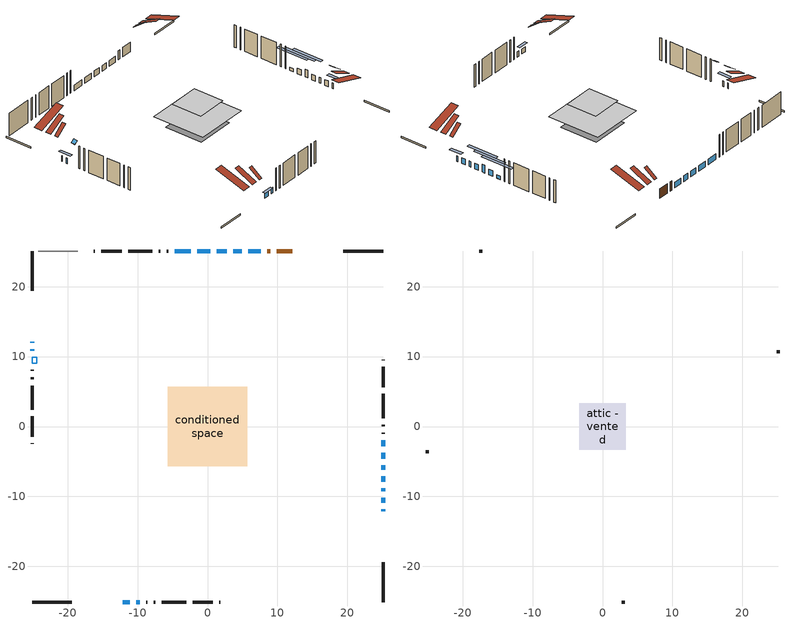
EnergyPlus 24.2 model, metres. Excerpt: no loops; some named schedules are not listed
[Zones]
conditioned space
 floor outside (Floor1 construction): -0.53,-0.53 -0.53,0.53 0.53,0.53 0.53,-0.53 z0
 floor adiabatic (AdiabaticFloorConstruction): -5.71,-5.71 -5.71,5.71 5.71,5.71 5.71,-5.71 z2.44
 floor foundation (Slab1 construction): -4.15,-4.15 -4.15,4.15 4.15,4.15 4.15,-4.15 z0
 wall outside (RimJoist1 construction): 25.1,25.1 19.39,25.1 / -25.1,-25.1 -19.39,-25.1 / -25.1,25.1 -25.1,19.39 / 25.1,-25.1 25.1,-19.39 z0:0.3
 wall outside (AdiabaticWallConstruction 1): 12.12,25.1 9.9,25.1 / 8.98,25.1 8.57,25.1 z0:2.03
 wall outside (AdiabaticWallConstruction): 7.64,25.1 5.82,25.1 / -25.1,12.12 -25.1,12 / 25.1,-10.94 25.1,-10.16 / 25.1,-9.23 25.1,-8.84 / 25.1,-7.91 25.1,-7.09 / 4.89,25.1 3.7,25.1 / 2.78,25.1 1.35,25.1 / 0.43,25.1 -1.5,25.1 / -10.17,-25.1 -9.71,-25.1 / -2.43,25.1 -4.71,25.1 z0:1.22; 25.1,-12.12 25.1,-11.86 / -25.1,11.07 -25.1,10.82 / 25.1,-4.62 25.1,-3.76 z0:1.17; -12.12,-25.1 -11.1,-25.1 z0:1.02; 25.1,-6.16 25.1,-5.55 z0:1.68; 25.1,-2.83 25.1,-1.96 z0:0.71
 wall outside (Wall1 construction): -5.64,25.1 -5.79,25.1 / -8.78,-25.1 -8.63,-25.1 / -25.1,8.1 -25.1,7.95 / 25.1,-1.04 25.1,-0.88 z0:4.88
 wall outside (Wall2 construction): -6.72,25.1 -6.96,25.1 / -7.7,-25.1 -7.47,-25.1 / -25.1,7.02 -25.1,6.79 / 25.1,0.05 25.1,0.28 z0:4.88
 wall outside (Wall3 construction): -7.88,25.1 -11.37,25.1 / -6.54,-25.1 -3.06,-25.1 / -25.1,5.86 -25.1,2.37 / 25.1,1.21 25.1,4.69 z0:4.88
 wall outside (Wall4 construction): -12.3,25.1 -15.2,25.1 / -2.13,-25.1 0.77,-25.1 / -25.1,1.44 -25.1,-1.46 / 25.1,5.62 25.1,8.52 z0:4.88
 wall outside (Wall6 construction): -16.13,25.1 -16.24,25.1 / 1.7,-25.1 1.82,-25.1 / -25.1,-2.39 -25.1,-2.5 / 25.1,9.45 25.1,9.56 z0:4.88
 wall adiabatic (Wall8 construction): -18.53,25.1 -24.17,25.1 z0:4.88
 window (WindowConstruction 13): 7.64,25.1 5.82,25.1 z0:1.22
 window (WindowConstruction 3): -25.1,12.12 -25.1,12 z0:1.22
 window (WindowConstruction 4): 25.1,-12.12 25.1,-11.86 z0:1.17
 window (WindowConstruction 5): 25.1,-10.93 25.1,-10.16 z0:1.22
 window (WindowConstruction 6): 25.1,-9.23 25.1,-8.84 z0:1.22
 window (WindowConstruction 7): 25.1,-7.91 25.1,-7.09 z0:1.22
 window (WindowConstruction 8): 4.89,25.1 3.71,25.1 z0:1.22
 window (WindowConstruction 9): 2.78,25.1 1.35,25.1 z0:1.22
 window (WindowConstruction 10): 0.43,25.1 -1.5,25.1 z0:1.22
 window (WindowConstruction 11): -12.12,-25.1 -11.1,-25.1 z0:1.01
 window (WindowConstruction 12): -25.1,11.07 -25.1,10.82 z0:1.17
 window (WindowConstruction 14): -10.17,-25.1 -9.71,-25.1 z0:1.22
 window (WindowConstruction 15): 25.1,-6.16 25.1,-5.55 z0:1.68
 window (WindowConstruction): 25.1,-4.62 25.1,-3.76 z0:1.17
 window (WindowConstruction 1): 25.1,-2.83 25.1,-1.97 z0:0.71
 window (WindowConstruction 2): -2.43,25.1 -4.71,25.1 z0:1.22
 door (Door): 12.12,25.1 9.9,25.1 z0:2.03
 door (Door 1): 8.98,25.1 8.57,25.1 z0:2.03
 ceiling adiabatic (AdiabaticFloorConstruction): 5.71,-5.71 5.71,5.71 -5.71,5.71 -5.71,-5.71 z2.44
 roof outside (Roof2 construction): 14.71,25.1,4.88 14.71,21.11,6.87 15.82,21.11,6.87 15.82,25.1,4.88; -14.71,-25.1,4.88 -14.71,-21.11,6.87 -15.82,-21.11,6.87 -15.82,-25.1,4.88; -25.1,14.71,4.88 -21.11,14.71,6.87 -21.11,15.82,6.87 -25.1,15.82,4.88; 25.1,-14.71,4.88 21.11,-14.71,6.87 21.11,-15.82,6.87 25.1,-15.82,4.88
 roof outside (Roof3 construction): 13.05,25.1,4.88 13.05,22.76,6.63 13.78,22.76,6.63 13.78,25.1,4.88; -13.05,-25.1,4.88 -13.05,-22.76,6.63 -13.78,-22.76,6.63 -13.78,-25.1,4.88; -25.1,13.05,4.88 -22.76,13.05,6.63 -22.76,13.78,6.63 -25.1,13.78,4.88; 25.1,-13.05,4.88 22.76,-13.05,6.63 22.76,-13.78,6.63 25.1,-13.78,4.88
 roof outside (AdiabaticRoofConstruction): -25.1,9.03,4.88 -24.41,9.03,5.39 -24.41,9.89,5.39 -25.1,9.89,4.88
 skylight (SkylightConstruction): -25.1,9.03,4.88 -24.41,9.03,5.39 -24.41,9.89,5.39 -25.1,9.89,4.88
attic - vented
 floor to conditioned space (Floor2 construction Reversed): -3.33,-3.33 -3.33,3.33 3.33,3.33 3.33,-3.33 z4.88
 wall outside (Wall7 construction): -17.17,25.1 -17.6,25.1 / 2.75,-25.1 3.17,-25.1 / -25.1,-3.43 -25.1,-3.86 / 25.1,10.49 25.1,10.92 z0:4.88
 roof outside (Roof1 construction): 16.75,25.1,4.88 16.75,18.62,7.04 18.46,18.62,7.04 18.46,25.1,4.88; -16.75,-25.1,4.88 -16.75,-18.62,7.04 -18.46,-18.62,7.04 -18.46,-25.1,4.88; -25.1,16.75,4.88 -18.62,16.75,7.04 -18.62,18.46,7.04 -25.1,18.46,4.88; 25.1,-16.75,4.88 18.62,-16.75,7.04 18.62,-18.46,7.04 25.1,-18.46,4.88
shading: 25.1,-10.64 25.1,-13.34 25.71,-13.34 25.71,-10.64 z2.39; -10.49,-25.1 -12.73,-25.1 -12.73,-25.71 -10.49,-25.71 z1.62; -25.1,9.6 -25.1,12.29 -25.71,12.29 -25.71,9.6 z2.39; 25.1,-2.5 25.1,-9.21 25.71,-9.21 25.71,-2.5 z4.73; 25.1,-0.71 25.1,-7.67 25.71,-7.67 25.71,-0.71 z4.22; 25.1,1.09 25.1,-5.88 25.71,-5.88 25.71,1.09 z3.76
[Building]
Building 1: Terrain=Suburbs
[Site:Location]
Vancouver Intl AP_BC: Latitude {deg}=49.19; Longitude {deg}=-123.18; Time Zone {hr}=-8; Elevation {m}=4; Keep Site Location Information=Yes
[Site:GroundTemperature:Shallow]
8.06451, 6.96315, 6.87495, 7.3976, 9.49575, 11.5841, 13.3946, 14.5416, 14.639, 13.7062, 11.9418, 9.91751
[Site:WaterMainsTemperature]
Calculation Method=Schedule; Temperature Schedule=mains temperature schedule
[Material] Roughness=Rough; Thermal Absorptance=0.9
Name | Thickness {m} | Conductivity {W/m-K} | Density {kg/m3} | Specific Heat {J/kg-K} | Solar Absorptance | Visible Absorptance
asphalt or fiberglass shingles | 0.00635 | 0.162714 | 1121.4 | 1465.45 | 0.4 | 0.4
asphalt or fiberglass shingles 1 | 0.00635 | 0.162714 | 1121.4 | 1465.45 | 0.7 | 0.7
ceiling loosefill ins | 0.169333 | 0.0480833 | 16.02 | 1046.75 | 0.7 | 0.7
ceiling stud and cavity | 0.1397 | 0.143987 | 65.682 | 1177.47 | 0.7 | 0.7
concrete 4.0 in. | 0.1016 | 1.803125 | 2242.8 | 837.4 | 0.7 | 0.7
door material | 0.04445 | 0.0451087 | 512.64 | 1214.23 | 0.7 | 0.7
door material 1 | 0.04445 | 0.188738 | 512.64 | 1214.23 | 0.7 | 0.7
floor covering | 0.0127 | 0.0433444 | 54.468 | 1339.84 | 0.6 | 0.6
floor rigid ins; roof rigid ins | 0.051816 | 0.029427 | 32.04 | 1214.23 | 0.7 | 0.7
floor rigid ins 1; roof rigid ins 1; wall rigid ins | 0.512978 | 0.029427 | 32.04 | 1214.23 | 0.7 | 0.7
floor stud and cavity | 0.1397 | 0.300297 | 92.3553 | 1139.71 | 0.7 | 0.7
floor stud and cavity 1 | 0.1397 | 1.75129 | 37.0049 | 1207.88 | 0.7 | 0.7
furniture material conditioned space 1 | 0.1524 | 0.115458 | 640.8 | 1214.23 | 0.6 | 0.6
gypsum board | 0.0127 | 0.160291 | 801 | 837.4 | 0.6 | 0.6
osb sheathing 0.5 in. | 0.0127 | 0.115458 | 512.64 | 1214.23 | 0.7 | 0.7
osb sheathing 0.5 in. 1 | 0.0127 | 0.115458 | 512.64 | 1214.23 | 0.4 | 0.4
osb sheathing 0.75 in. | 0.01905 | 0.115458 | 512.64 | 1214.23 | 0.7 | 0.7
osb sheathing 2.0 in. | 0.0508 | 0.115458 | 512.64 | 1214.23 | 0.7 | 0.7
rim joist stud and cavity | 0.0508 | 0.0281304 | 125.044 | 1163.47 | 0.6 | 0.6
roof stud and cavity | 0.2032 | 0.173763 | 78.34581 | 1123.46 | 0.7 | 0.7
roof stud and cavity 1 | 0.2032 | 0.177392 | 78.34581 | 1123.46 | 0.7 | 0.7
roof stud and cavity 2 | 0.18415 | 1.78689 | 37.0049 | 1207.88 | 0.6 | 0.6
wall stud and cavity | 0.1397 | 0.12206 | 139.0536 | 1170.24 | 0.7 | 0.7
wall stud and cavity 1 | 0.1397 | 0.106925 | 139.0536 | 1170.24 | 0.7 | 0.7
wall stud and cavity 2 | 0.1397 | 0.09367 | 139.0536 | 1170.24 | 0.7 | 0.7
wall stud and cavity 3 | 0.1397 | 0.0904657 | 139.0536 | 1170.24 | 0.7 | 0.7
wall stud and cavity 4 | 0.1397 | 0.132896 | 139.0536 | 1170.24 | 0.7 | 0.7
wall stud and cavity 5 | 0.0889 | 6.1454 | 50.32683 | 1063.81 | 0.6 | 0.6
wall stud and cavity 6 | 0.1397 | 0.0844434 | 139.0536 | 1170.24 | 0.7 | 0.7
wall stud and cavity 7 | 0.0889 | 0.380278 | 52.3479 | 1209.89 | 0.7 | 0.7
wall stud and cavity 8 | 0.0889 | 0.391764 | 83.0341 | 1211.67 | 0.7 | 0.7
wood siding | 0.0254 | 0.102417 | 544.68 | 1172.36 | 0.4 | 0.4
wood siding 1 | 0.00254 | 0.102417 | 544.68 | 1172.36 | 0.4 | 0.4
wood siding 2; wood siding 3; wood siding 4 | 0.0254 | 0.102417 | 544.68 | 1172.36 | 0.7 | 0.7
[WindowMaterial:SimpleGlazingSystem]
Name | U-Factor {W/m2-K} | Solar Heat Gain Coefficient
SkylightMaterial | 5.29388 | 0.7381
WindowMaterial | 2.77768 | 0.53
WindowMaterial 1 | 5.240794 | 0.62
WindowMaterial 10 | 3.83265 | 0.68
WindowMaterial 11 | 5.57125 | 0.72
WindowMaterial 12 | 4.28235 | 0.48
WindowMaterial 13 | 2.95937 | 0.63
WindowMaterial 2 | 2.7913 | 0.62
WindowMaterial 3 | 6.972584 | 0.52
WindowMaterial 4 | 2.719762 | 0.49
WindowMaterial 5 | 5.6621 | 0.6
WindowMaterial 6 | 2.759508 | 0.45
WindowMaterial 7 | 2.78279 | 0.56
WindowMaterial 8 | 2.78165 | 0.67
WindowMaterial 9 | 2.79017 | 0.6
[Construction]
AdiabaticFloorConstruction: floor stud and cavity 1, floor rigid ins 1, osb sheathing 0.75 in., floor covering
AdiabaticRoofConstruction: asphalt or fiberglass shingles 1, roof rigid ins 1, osb sheathing 0.75 in., roof stud and cavity 2
AdiabaticWallConstruction: wood siding 3, wall rigid ins, wall stud and cavity 7, gypsum board
AdiabaticWallConstruction 1: wood siding 4, wall rigid ins, wall stud and cavity 7, gypsum board
Door: door material
Door 1: door material 1
Floor1 construction: floor stud and cavity, floor rigid ins, osb sheathing 0.75 in., floor covering
Floor2 construction Reversed: gypsum board, ceiling stud and cavity, ceiling loosefill ins
furniture construction conditioned space 1: furniture material conditioned space 1
PartitionWallConstruction: gypsum board, wall stud and cavity 8, gypsum board
RimJoist1 construction: wood siding 2, osb sheathing 2.0 in., rim joist stud and cavity
Roof1 construction: asphalt or fiberglass shingles
Roof2 construction: asphalt or fiberglass shingles, roof rigid ins, osb sheathing 0.75 in., roof stud and cavity, gypsum board
Roof3 construction: asphalt or fiberglass shingles, roof rigid ins, osb sheathing 0.75 in., roof stud and cavity 1, gypsum board
SkylightConstruction: SkylightMaterial
Slab1 construction: concrete 4.0 in.
Wall1 construction: wood siding, osb sheathing 0.5 in., wall stud and cavity, gypsum board
Wall2 construction: wood siding, osb sheathing 0.5 in., wall stud and cavity 1, gypsum board
Wall3 construction: wood siding, osb sheathing 0.5 in., wall stud and cavity 2, gypsum board
Wall4 construction: wood siding, osb sheathing 0.5 in., wall stud and cavity 3, gypsum board
Wall6 construction: wood siding, osb sheathing 0.5 in., wall stud and cavity 4, gypsum board
Wall7 construction: wood siding 1, wall stud and cavity 5
Wall8 construction: osb sheathing 0.5 in. 1, wall stud and cavity 6, gypsum board
WindowConstruction; WindowConstruction 7: WindowMaterial
WindowConstruction 1: WindowMaterial 1
WindowConstruction 10: WindowMaterial 9
WindowConstruction 11: WindowMaterial 10
WindowConstruction 12; WindowConstruction 4: WindowMaterial 4
WindowConstruction 13: WindowMaterial 11
WindowConstruction 14: WindowMaterial 12
WindowConstruction 15: WindowMaterial 13
WindowConstruction 2: WindowMaterial 2
WindowConstruction 3: WindowMaterial 3
WindowConstruction 5: WindowMaterial 5
WindowConstruction 6: WindowMaterial 6
WindowConstruction 8: WindowMaterial 7
WindowConstruction 9: WindowMaterial 8
[Zone] Multiplier=1; Part of Total Floor Area=Yes
Name | Volume {m3}
attic - vented | 15.5243
conditioned space | 352
[Space]
Name | Zone | Volume {m3}
attic - vented 1 | attic - vented | 15.5243
conditioned space 1 | conditioned space | 352
[ZoneInfiltration:EffectiveLeakageArea]
infil attic - vented 1: Zone or Space=attic - vented 1; Schedule=Always On Discrete; Effective Air Leakage Area {cm2}=1831.86; Stack Coefficient=0.00048934; Wind Coefficient=1.4946e-05
[ZoneMixing]
whole house fan mix: Zone or Space=attic - vented; Schedule=Always On Continuous; Design Flow Rate Calculation Method=Flow/Zone; Design Flow Rate {m3/s}=0; Source Zone or Space=conditioned space
[SurfaceProperty:ExposedFoundationPerimeter]
Slab1: Exposed Perimeter Calculation Method=TotalExposedPerimeter; Total Exposed Perimeter {m}=28.804
[InternalMass] Zone or ZoneList=conditioned space; Space or SpaceList=conditioned space 1
Name | Construction | Surface Area {m2}
furniture mass conditioned space 1 | furniture construction conditioned space 1 | 80.2001
partition wall mass | PartitionWallConstruction | 200.5
[Lights]
interior lighting: Zone or ZoneList or Space or SpaceList=conditioned space 1; Schedule=interior lighting schedule; Design Level Calculation Method=LightingLevel; Lighting Level {W}=343.2; Return Air Fraction=0; Fraction Radiant=0.6; Fraction Visible=0.2; Fraction Replaceable=1
[People]
occupants: Zone or ZoneList or Space or SpaceList=conditioned space 1; Number of People Schedule=occupants schedule; Number of People Calculation Method=People; Number of People=3; Fraction Radiant=0.314171; Sensible Heat Fraction=0.56303; Activity Level Schedule=occupants activity schedule; Carbon Dioxide Generation Rate {m3/s-W}=0; Enable ASHRAE 55 Comfort Warnings=No; Mean Radiant Temperature Calculation Type=EnclosureAveraged
[ElectricEquipment] Zone or ZoneList or Space or SpaceList=conditioned space 1; Design Level Calculation Method=EquipmentLevel
Name | Schedule | Design Level {W} | Fraction Latent | Fraction Radiant | Fraction Lost
clothes dryer | clothes dryer schedule | 140.772 | 0.015 | 0.081 | 0.85
clothes washer | clothes washer schedule | 32.1985 | 0.03 | 0.162 | 0.7
cooking range | cooking range schedule | 208.969 | 0.08 | 0.432 | 0.2
dishwasher | dishwasher schedule | 66.8632 | 0.3 | 0.18 | 0.4
fridge | fridge schedule | 72.9452 | 0 | 0.6 | 0
mech vent bath fan 0 | mech vent bath fan 0 schedule | 50.2 | 0 | 0 | 1
mech vent bath fan 1 | mech vent bath fan 1 schedule | 50.2 | 0 | 0 | 1
mech vent house fan | mech vent house fan schedule | 0 | 0 | 0 | 1
mech vent house fan cfis | mech vent house fan cfis schedule | 0 | 0 | 0 | 0
misc plug loads | misc plug loads schedule | 494.7 | 0.045 | 0.513 | 0.1
whole house fan | Always On Discrete | 0 | 0 | 0 | 1
[OtherEquipment] Zone or ZoneList or Space or SpaceList=conditioned space 1; Design Level Calculation Method=EquipmentLevel
Name | Fuel Type | Schedule | Design Level {W} | Fraction Latent | Fraction Radiant | Fraction Lost
clothes dryer 1 | Electricity | clothes dryer schedule | 0 | 0.015 | 0.081 | 0.85
cooking range 1 | Electricity | cooking range schedule | 0 | 0.08 | 0.432 | 0.2
general water use latent | None | general water use schedule | 59.3978 | 1 | 0 | 0
general water use sensible | None | general water use schedule | -58.539 | 0 | 0.6 | 0
mech vent house fan latent load | None | Always On Discrete | 0 | 1 | 0 | 0
mech vent house fan sensible load | None | Always On Discrete | 0 | 0 | 0 | 0
water heater energy adjustment1 | NaturalGas | Always On Discrete | 0.01 | 0 | 0 | 1
[ZoneInfiltration:DesignFlowRate] Zone or ZoneList or Space or SpaceList=conditioned space 1; Schedule=Always On Discrete; Design Flow Rate Calculation Method=Flow/Zone; Design Flow Rate {m3/s}=0
infil flow; natural vent flow; whole house fan flow
[Foundation:Kiva]
Foundation Kiva 1: Initial Indoor Air Temperature {C}=18; Wall Height Above Grade {m}=0.1016; Wall Depth Below Slab {m}=0.2032
[Foundation:Kiva:Settings]
Soil Conductivity {W/m-K}=0.849921; Soil Density {kg/m3}=1842.3; Soil Specific Heat {J/kg-K}=418.7; Ground Solar Absorptivity=0.9; Ground Thermal Absorptivity=0.9; Ground Surface Roughness {m}=0.03; Far-Field Width {m}=40; Deep-Ground Boundary Condition=ZeroFlux; Deep-Ground Depth {m}=40; Minimum Cell Dimension {m}=0.2; Maximum Cell Growth Coefficient=3; Simulation Timestep=Timestep
[Exterior:Lights]
exterior lighting: Schedule=exterior lighting schedule; Design Level {W}=75.6
[Schedule:Constant]
Name | Hourly Value
Always On Continuous; mech vent house fan schedule; mech vent house fan cfis schedule; Always On Discrete | 1
occupants activity schedule | 117.228
fridge schedule | 0
[Schedule:Week:Daily]
interior lighting schedule Week Rule - Jan1-Jan27: interior lighting schedule day, interior lighting schedule day, interior lighting schedule day, interior lighting schedule day, interior lighting schedule day, interior lighting schedule day, interior lighting schedule day, interior lighting schedule default day, interior lighting schedule default day, interior lighting schedule default day, interior lighting schedule default day, interior lighting schedule default day
interior lighting schedule Week Rule - Jan28-Feb3: interior lighting schedule day, interior lighting schedule day, interior lighting schedule day, interior lighting schedule day, interior lighting schedule day 1, interior lighting schedule day 1, interior lighting schedule day 1, interior lighting schedule default day, interior lighting schedule default day, interior lighting schedule default day, interior lighting schedule default day, interior lighting schedule default day
interior lighting schedule Week Rule - Feb4-Feb24: interior lighting schedule day 1, interior lighting schedule day 1, interior lighting schedule day 1, interior lighting schedule day 1, interior lighting schedule day 1, interior lighting schedule day 1, interior lighting schedule day 1, interior lighting schedule default day, interior lighting schedule default day, interior lighting schedule default day, interior lighting schedule default day, interior lighting schedule default day
interior lighting schedule Week Rule - Feb25-Mar3: interior lighting schedule day 1, interior lighting schedule day 1, interior lighting schedule day 1, interior lighting schedule day 1, interior lighting schedule day 2, interior lighting schedule day 2, interior lighting schedule day 2, interior lighting schedule default day, interior lighting schedule default day, interior lighting schedule default day, interior lighting schedule default day, interior lighting schedule default day
interior lighting schedule Week Rule - Mar4-Mar31: interior lighting schedule day 2, interior lighting schedule day 2, interior lighting schedule day 2, interior lighting schedule day 2, interior lighting schedule day 2, interior lighting schedule day 2, interior lighting schedule day 2, interior lighting schedule default day, interior lighting schedule default day, interior lighting schedule default day, interior lighting schedule default day, interior lighting schedule default day
interior lighting schedule Week Rule - Apr1-Apr28: interior lighting schedule day 3, interior lighting schedule day 3, interior lighting schedule day 3, interior lighting schedule day 3, interior lighting schedule day 3, interior lighting schedule day 3, interior lighting schedule day 3, interior lighting schedule default day, interior lighting schedule default day, interior lighting schedule default day, interior lighting schedule default day, interior lighting schedule default day
interior lighting schedule Week Rule - Apr29-May5: interior lighting schedule day 3, interior lighting schedule day 3, interior lighting schedule day 4, interior lighting schedule day 4, interior lighting schedule day 4, interior lighting schedule day 4, interior lighting schedule day 4, interior lighting schedule default day, interior lighting schedule default day, interior lighting schedule default day, interior lighting schedule default day, interior lighting schedule default day
interior lighting schedule Week Rule - May6-May26: interior lighting schedule day 4, interior lighting schedule day 4, interior lighting schedule day 4, interior lighting schedule day 4, interior lighting schedule day 4, interior lighting schedule day 4, interior lighting schedule day 4, interior lighting schedule default day, interior lighting schedule default day, interior lighting schedule default day, interior lighting schedule default day, interior lighting schedule default day
interior lighting schedule Week Rule - May27-Jun2: interior lighting schedule day 4, interior lighting schedule day 4, interior lighting schedule day 4, interior lighting schedule day 4, interior lighting schedule day 4, interior lighting schedule day 5, interior lighting schedule day 5, interior lighting schedule default day, interior lighting schedule default day, interior lighting schedule default day, interior lighting schedule default day, interior lighting schedule default day
interior lighting schedule Week Rule - Jun3-Jun30: interior lighting schedule day 5, interior lighting schedule day 5, interior lighting schedule day 5, interior lighting schedule day 5, interior lighting schedule day 5, interior lighting schedule day 5, interior lighting schedule day 5, interior lighting schedule default day, interior lighting schedule default day, interior lighting schedule default day, interior lighting schedule default day, interior lighting schedule default day
interior lighting schedule Week Rule - Jul1-Jul28: interior lighting schedule day 6, interior lighting schedule day 6, interior lighting schedule day 6, interior lighting schedule day 6, interior lighting schedule day 6, interior lighting schedule day 6, interior lighting schedule day 6, interior lighting schedule default day, interior lighting schedule default day, interior lighting schedule default day, interior lighting schedule default day, interior lighting schedule default day
interior lighting schedule Week Rule - Jul29-Aug4: interior lighting schedule day 6, interior lighting schedule day 6, interior lighting schedule day 6, interior lighting schedule day 7, interior lighting schedule day 7, interior lighting schedule day 7, interior lighting schedule day 7, interior lighting schedule default day, interior lighting schedule default day, interior lighting schedule default day, interior lighting schedule default day, interior lighting schedule default day
interior lighting schedule Week Rule - Aug5-Aug25: interior lighting schedule day 7, interior lighting schedule day 7, interior lighting schedule day 7, interior lighting schedule day 7, interior lighting schedule day 7, interior lighting schedule day 7, interior lighting schedule day 7, interior lighting schedule default day, interior lighting schedule default day, interior lighting schedule default day, interior lighting schedule default day, interior lighting schedule default day
interior lighting schedule Week Rule - Aug26-Sep1: interior lighting schedule day 7, interior lighting schedule day 7, interior lighting schedule day 7, interior lighting schedule day 7, interior lighting schedule day 7, interior lighting schedule day 7, interior lighting schedule day 8, interior lighting schedule default day, interior lighting schedule default day, interior lighting schedule default day, interior lighting schedule default day, interior lighting schedule default day
interior lighting schedule Week Rule - Sep2-Sep29: interior lighting schedule day 8, interior lighting schedule day 8, interior lighting schedule day 8, interior lighting schedule day 8, interior lighting schedule day 8, interior lighting schedule day 8, interior lighting schedule day 8, interior lighting schedule default day, interior lighting schedule default day, interior lighting schedule default day, interior lighting schedule default day, interior lighting schedule default day
interior lighting schedule Week Rule - Sep30-Oct6: interior lighting schedule day 8, interior lighting schedule day 9, interior lighting schedule day 9, interior lighting schedule day 9, interior lighting schedule day 9, interior lighting schedule day 9, interior lighting schedule day 9, interior lighting schedule default day, interior lighting schedule default day, interior lighting schedule default day, interior lighting schedule default day, interior lighting schedule default day
interior lighting schedule Week Rule - Oct7-Oct27: interior lighting schedule day 9, interior lighting schedule day 9, interior lighting schedule day 9, interior lighting schedule day 9, interior lighting schedule day 9, interior lighting schedule day 9, interior lighting schedule day 9, interior lighting schedule default day, interior lighting schedule default day, interior lighting schedule default day, interior lighting schedule default day, interior lighting schedule default day
interior lighting schedule Week Rule - Oct28-Nov3: interior lighting schedule day 9, interior lighting schedule day 9, interior lighting schedule day 9, interior lighting schedule day 9, interior lighting schedule day 10, interior lighting schedule day 10, interior lighting schedule day 10, interior lighting schedule default day, interior lighting schedule default day, interior lighting schedule default day, interior lighting schedule default day, interior lighting schedule default day
interior lighting schedule Week Rule - Nov4-Nov24: interior lighting schedule day 10, interior lighting schedule day 10, interior lighting schedule day 10, interior lighting schedule day 10, interior lighting schedule day 10, interior lighting schedule day 10, interior lighting schedule day 10, interior lighting schedule default day, interior lighting schedule default day, interior lighting schedule default day, interior lighting schedule default day, interior lighting schedule default day
interior lighting schedule Week Rule - Nov25-Dec1: interior lighting schedule day 10, interior lighting schedule day 10, interior lighting schedule day 10, interior lighting schedule day 10, interior lighting schedule day 10, interior lighting schedule day 10, interior lighting schedule day 11, interior lighting schedule default day, interior lighting schedule default day, interior lighting schedule default day, interior lighting schedule default day, interior lighting schedule default day
interior lighting schedule Week Rule - Dec2-Dec31: interior lighting schedule day 11, interior lighting schedule day 11, interior lighting schedule day 11, interior lighting schedule day 11, interior lighting schedule day 11, interior lighting schedule day 11, interior lighting schedule day 11, interior lighting schedule default day, interior lighting schedule default day, interior lighting schedule default day, interior lighting schedule default day, interior lighting schedule default day
occupants schedule Week Rule - Jan1-Dec31: occupants schedule day, occupants schedule day, occupants schedule day, occupants schedule day, occupants schedule day, occupants schedule day, occupants schedule day, occupants schedule default day, occupants schedule default day, occupants schedule default day, occupants schedule default day, occupants schedule default day
clothes dryer schedule Week Rule - Jan1-Dec31: clothes dryer schedule day, clothes dryer schedule day, clothes dryer schedule day, clothes dryer schedule day, clothes dryer schedule day, clothes dryer schedule day, clothes dryer schedule day, clothes dryer schedule default day, clothes dryer schedule default day, clothes dryer schedule default day, clothes dryer schedule default day, clothes dryer schedule default day
clothes washer schedule Week Rule - Jan1-Dec31: clothes washer schedule day, clothes washer schedule day, clothes washer schedule day, clothes washer schedule day, clothes washer schedule day, clothes washer schedule day, clothes washer schedule day, clothes washer schedule default day, clothes washer schedule default day, clothes washer schedule default day, clothes washer schedule default day, clothes washer schedule default day
cooking range schedule Week Rule - Jan1-Dec31: cooking range schedule day, cooking range schedule day, cooking range schedule day, cooking range schedule day, cooking range schedule day, cooking range schedule day, cooking range schedule day, cooking range schedule default day, cooking range schedule default day, cooking range schedule default day, cooking range schedule default day, cooking range schedule default day
dishwasher schedule Week Rule - Jan1-Dec31: dishwasher schedule day, dishwasher schedule day, dishwasher schedule day, dishwasher schedule day, dishwasher schedule day, dishwasher schedule day, dishwasher schedule day, dishwasher schedule default day, dishwasher schedule default day, dishwasher schedule default day, dishwasher schedule default day, dishwasher schedule default day
mech vent bath fan 0 schedule Week Rule - Jan1-Dec31: mech vent bath fan 0 schedule day, mech vent bath fan 0 schedule day, mech vent bath fan 0 schedule day, mech vent bath fan 0 schedule day, mech vent bath fan 0 schedule day, mech vent bath fan 0 schedule day, mech vent bath fan 0 schedule day, mech vent bath fan 0 schedule default day, mech vent bath fan 0 schedule default day, mech vent bath fan 0 schedule default day, mech vent bath fan 0 schedule default day, mech vent bath fan 0 schedule default day
mech vent bath fan 1 schedule Week Rule - Jan1-Dec31: mech vent bath fan 1 schedule day, mech vent bath fan 1 schedule day, mech vent bath fan 1 schedule day, mech vent bath fan 1 schedule day, mech vent bath fan 1 schedule day, mech vent bath fan 1 schedule day, mech vent bath fan 1 schedule day, mech vent bath fan 1 schedule default day, mech vent bath fan 1 schedule default day, mech vent bath fan 1 schedule default day, mech vent bath fan 1 schedule default day, mech vent bath fan 1 schedule default day
misc plug loads schedule Week Rule - Jan1-Dec31: misc plug loads schedule day, misc plug loads schedule day, misc plug loads schedule day, misc plug loads schedule day, misc plug loads schedule day, misc plug loads schedule day, misc plug loads schedule day, misc plug loads schedule default day, misc plug loads schedule default day, misc plug loads schedule default day, misc plug loads schedule default day, misc plug loads schedule default day
general water use schedule Week Rule - Jan1-Dec31: general water use schedule day, general water use schedule day, general water use schedule day, general water use schedule day, general water use schedule day, general water use schedule day, general water use schedule day, general water use schedule default day, general water use schedule default day, general water use schedule default day, general water use schedule default day, general water use schedule default day
exterior lighting schedule Week Rule - Jan1-Jan27: exterior lighting schedule day, exterior lighting schedule day, exterior lighting schedule day, exterior lighting schedule day, exterior lighting schedule day, exterior lighting schedule day, exterior lighting schedule day, exterior lighting schedule default day, exterior lighting schedule default day, exterior lighting schedule default day, exterior lighting schedule default day, exterior lighting schedule default day
exterior lighting schedule Week Rule - Jan28-Feb3: exterior lighting schedule day, exterior lighting schedule day, exterior lighting schedule day, exterior lighting schedule day, exterior lighting schedule day 1, exterior lighting schedule day 1, exterior lighting schedule day 1, exterior lighting schedule default day, exterior lighting schedule default day, exterior lighting schedule default day, exterior lighting schedule default day, exterior lighting schedule default day
exterior lighting schedule Week Rule - Feb4-Feb24: exterior lighting schedule day 1, exterior lighting schedule day 1, exterior lighting schedule day 1, exterior lighting schedule day 1, exterior lighting schedule day 1, exterior lighting schedule day 1, exterior lighting schedule day 1, exterior lighting schedule default day, exterior lighting schedule default day, exterior lighting schedule default day, exterior lighting schedule default day, exterior lighting schedule default day
exterior lighting schedule Week Rule - Feb25-Mar3: exterior lighting schedule day 1, exterior lighting schedule day 1, exterior lighting schedule day 1, exterior lighting schedule day 1, exterior lighting schedule day 2, exterior lighting schedule day 2, exterior lighting schedule day 2, exterior lighting schedule default day, exterior lighting schedule default day, exterior lighting schedule default day, exterior lighting schedule default day, exterior lighting schedule default day
exterior lighting schedule Week Rule - Mar4-Mar31: exterior lighting schedule day 2, exterior lighting schedule day 2, exterior lighting schedule day 2, exterior lighting schedule day 2, exterior lighting schedule day 2, exterior lighting schedule day 2, exterior lighting schedule day 2, exterior lighting schedule default day, exterior lighting schedule default day, exterior lighting schedule default day, exterior lighting schedule default day, exterior lighting schedule default day
exterior lighting schedule Week Rule - Apr1-Apr28: exterior lighting schedule day 3, exterior lighting schedule day 3, exterior lighting schedule day 3, exterior lighting schedule day 3, exterior lighting schedule day 3, exterior lighting schedule day 3, exterior lighting schedule day 3, exterior lighting schedule default day, exterior lighting schedule default day, exterior lighting schedule default day, exterior lighting schedule default day, exterior lighting schedule default day
exterior lighting schedule Week Rule - Apr29-May5: exterior lighting schedule day 3, exterior lighting schedule day 3, exterior lighting schedule day 4, exterior lighting schedule day 4, exterior lighting schedule day 4, exterior lighting schedule day 4, exterior lighting schedule day 4, exterior lighting schedule default day, exterior lighting schedule default day, exterior lighting schedule default day, exterior lighting schedule default day, exterior lighting schedule default day
exterior lighting schedule Week Rule - May6-May26: exterior lighting schedule day 4, exterior lighting schedule day 4, exterior lighting schedule day 4, exterior lighting schedule day 4, exterior lighting schedule day 4, exterior lighting schedule day 4, exterior lighting schedule day 4, exterior lighting schedule default day, exterior lighting schedule default day, exterior lighting schedule default day, exterior lighting schedule default day, exterior lighting schedule default day
[Schedule:Year]
interior lighting schedule: interior lighting schedule Week Rule - Jan1-Jan27, 1, 1, 1, 27, interior lighting schedule Week Rule - Jan28-Feb3, 1, 28, 2, 3, interior lighting schedule Week Rule - Feb4-Feb24, 2, 4, 2, 24, interior lighting schedule Week Rule - Feb25-Mar3, 2, 25, 3, 3, interior lighting schedule Week Rule - Mar4-Mar31, 3, 4, 3, 31, interior lighting schedule Week Rule - Apr1-Apr28, 4, 1, 4, 28, interior lighting schedule Week Rule - Apr29-May5, 4, 29, 5, 5, interior lighting schedule Week Rule - May6-May26, 5, 6, 5, 26, interior lighting schedule Week Rule - May27-Jun2, 5, 27, 6, 2, interior lighting schedule Week Rule - Jun3-Jun30, 6, 3, 6, 30, interior lighting schedule Week Rule - Jul1-Jul28, 7, 1, 7, 28, interior lighting schedule Week Rule - Jul29-Aug4, 7, 29, 8, 4, interior lighting schedule Week Rule - Aug5-Aug25, 8, 5, 8, 25, interior lighting schedule Week Rule - Aug26-Sep1, 8, 26, 9, 1, interior lighting schedule Week Rule - Sep2-Sep29, 9, 2, 9, 29, interior lighting schedule Week Rule - Sep30-Oct6, 9, 30, 10, 6, interior lighting schedule Week Rule - Oct7-Oct27, 10, 7, 10, 27, interior lighting schedule Week Rule - Oct28-Nov3, 10, 28, 11, 3, interior lighting schedule Week Rule - Nov4-Nov24, 11, 4, 11, 24, interior lighting schedule Week Rule - Nov25-Dec1, 11, 25, 12, 1, interior lighting schedule Week Rule - Dec2-Dec31, 12, 2, 12, 31
occupants schedule: occupants schedule Week Rule - Jan1-Dec31, 1, 1, 12, 31
clothes dryer schedule: clothes dryer schedule Week Rule - Jan1-Dec31, 1, 1, 12, 31
clothes washer schedule: clothes washer schedule Week Rule - Jan1-Dec31, 1, 1, 12, 31
cooking range schedule: cooking range schedule Week Rule - Jan1-Dec31, 1, 1, 12, 31
dishwasher schedule: dishwasher schedule Week Rule - Jan1-Dec31, 1, 1, 12, 31
mech vent bath fan 0 schedule: mech vent bath fan 0 schedule Week Rule - Jan1-Dec31, 1, 1, 12, 31
mech vent bath fan 1 schedule: mech vent bath fan 1 schedule Week Rule - Jan1-Dec31, 1, 1, 12, 31
misc plug loads schedule: misc plug loads schedule Week Rule - Jan1-Dec31, 1, 1, 12, 31
general water use schedule: general water use schedule Week Rule - Jan1-Dec31, 1, 1, 12, 31
exterior lighting schedule: exterior lighting schedule Week Rule - Jan1-Jan27, 1, 1, 1, 27, exterior lighting schedule Week Rule - Jan28-Feb3, 1, 28, 2, 3, exterior lighting schedule Week Rule - Feb4-Feb24, 2, 4, 2, 24, exterior lighting schedule Week Rule - Feb25-Mar3, 2, 25, 3, 3, exterior lighting schedule Week Rule - Mar4-Mar31, 3, 4, 3, 31, exterior lighting schedule Week Rule - Apr1-Apr28, 4, 1, 4, 28, exterior lighting schedule Week Rule - Apr29-May5, 4, 29, 5, 5, exterior lighting schedule Week Rule - May6-May26, 5, 6, 5, 26, exterior lighting schedule Week Rule - May27-Jun2, 5, 27, 6, 2, exterior lighting schedule Week Rule - Jun3-Jun30, 6, 3, 6, 30, exterior lighting schedule Week Rule - Jul1-Jul28, 7, 1, 7, 28, exterior lighting schedule Week Rule - Jul29-Aug4, 7, 29, 8, 4, exterior lighting schedule Week Rule - Aug5-Aug25, 8, 5, 8, 25, exterior lighting schedule Week Rule - Aug26-Sep1, 8, 26, 9, 1, exterior lighting schedule Week Rule - Sep2-Sep29, 9, 2, 9, 29, exterior lighting schedule Week Rule - Sep30-Oct6, 9, 30, 10, 6, exterior lighting schedule Week Rule - Oct7-Oct27, 10, 7, 10, 27, exterior lighting schedule Week Rule - Oct28-Nov3, 10, 28, 11, 3, exterior lighting schedule Week Rule - Nov4-Nov24, 11, 4, 11, 24, exterior lighting schedule Week Rule - Nov25-Dec1, 11, 25, 12, 1, exterior lighting schedule Week Rule - Dec2-Dec31, 12, 2, 12, 31
[Schedule:Compact]
mains temperature schedule: Through: 01/01, For: AllDays, Until: 24:00, 11.375, Through: 01/02, For: AllDays, Until: 24:00, 11.3367, Through: 01/03, For: AllDays, Until: 24:00, 11.2994, Through: 01/04, For: AllDays, Until: 24:00, 11.2628, Through: 01/05, For: AllDays, Until: 24:00, 11.2267, Through: 01/06, For: AllDays, Until: 24:00, 11.1917, Through: 01/07, For: AllDays, Until: 24:00, 11.1578, Through: 01/08, For: AllDays, Until: 24:00, 11.1244, Through: 01/09, For: AllDays, Until: 24:00, 11.0917, Through: 01/10, For: AllDays, Until: 24:00, 11.06, Through: 01/11, For: AllDays, Until: 24:00, 11.0289, Through: 01/12, For: AllDays, Until: 24:00, 10.9989, Through: 01/13, For: AllDays, Until: 24:00, 10.97, Through: 01/14, For: AllDays, Until: 24:00, 10.9417, Through: 01/15, For: AllDays, Until: 24:00, 10.9139, Through: 01/16, For: AllDays, Until: 24:00, 10.8878, Through: 01/17, For: AllDays, Until: 24:00, 10.8622, Through: 01/18, For: AllDays, Until: 24:00, 10.8372, Through: 01/19, For: AllDays, Until: 24:00, 10.8133, Through: 01/20, For: AllDays, Until: 24:00, 10.7906, Through: 01/21, For: AllDays, Until: 24:00, 10.7683, Through: 01/22, For: AllDays, Until: 24:00, 10.7478, Through: 01/23, For: AllDays, Until: 24:00, 10.7272, Through: 01/24, For: AllDays, Until: 24:00, 10.7083, Through: 01/25, For: AllDays, Until: 24:00, 10.69, Through: 01/26, For: AllDays, Until: 24:00, 10.6728, Through: 01/27, For: AllDays, Until: 24:00, 10.6567, Through: 01/28, For: AllDays, Until: 24:00, 10.6411, Through: 01/29, For: AllDays, Until: 24:00, 10.6267, Through: 01/30, For: AllDays, Until: 24:00, 10.6133, Through: 01/31, For: AllDays, Until: 24:00, 10.6011, Through: 02/01, For: AllDays, Until: 24:00, 10.59, Through: 02/02, For: AllDays, Until: 24:00, 10.5794, Through: 02/03, For: AllDays, Until: 24:00, 10.57, Through: 02/04, For: AllDays, Until: 24:00, 10.5617, Through: 02/05, For: AllDays, Until: 24:00, 10.5539, Through: 02/06, For: AllDays, Until: 24:00, 10.5478, Through: 02/07, For: AllDays, Until: 24:00, 10.5422, Through: 02/08, For: AllDays, Until: 24:00, 10.5378, Through: 02/09, For: AllDays, Until: 24:00, 10.5339, Through: 02/10, For: AllDays, Until: 24:00, 10.5317, Through: 02/11, For: AllDays, Until: 24:00, 10.53, Through: 02/12, For: AllDays, Until: 24:00, 10.53, Through: 02/13, For: AllDays, Until: 24:00, 10.5306, Through: 02/14, For: AllDays, Until: 24:00, 10.5317, Through: 02/15, For: AllDays, Until: 24:00, 10.5344, Through: 02/16, For: AllDays, Until: 24:00, 10.5378, Through: 02/17, For: AllDays, Until: 24:00, 10.5428, Through: 02/18, For: AllDays, Until: 24:00, 10.5483, Through: 02/19, For: AllDays, Until: 24:00, 10.5544, Through: 02/20, For: AllDays, Until: 24:00, 10.5622, Through: 02/21, For: AllDays, Until: 24:00, 10.5706, Through: 02/22, For: AllDays, Until: 24:00, 10.5806, Through: 02/23, For: AllDays, Until: 24:00, 10.5911, Through: 02/24, For: AllDays, Until: 24:00, 10.6022, Through: 02/25, For: AllDays, Until: 24:00, 10.615, Through: 02/26, For: AllDays, Until: 24:00, 10.6283, Through: 02/27, For: AllDays, Until: 24:00, 10.6428, Through: 02/28, For: AllDays, Until: 24:00, 10.6583, Through: 03/01, For: AllDays, Until: 24:00, 10.6744, Through: 03/02, For: AllDays, Until: 24:00, 10.6917, Through: 03/03, For: AllDays, Until: 24:00, 10.71, Through: 03/04, For: AllDays, Until: 24:00, 10.7294, Through: 03/05, For: AllDays, Until: 24:00, 10.7494, Through: 03/06, For: AllDays, Until: 24:00, 10.7706, Through: 03/07, For: AllDays, Until: 24:00, 10.7928, Through: 03/08, For: AllDays, Until: 24:00, 10.8161, Through: 03/09, For: AllDays, Until: 24:00, 10.84, Through: 03/10, For: AllDays, Until: 24:00, 10.8644, Through: 03/11, For: AllDays, Until: 24:00, 10.8906, Through: 03/12, For: AllDays, Until: 24:00, 10.9167, Through: 03/13, For: AllDays, Until: 24:00, 10.9444, Through: 03/14, For: AllDays, Until: 24:00, 10.9728, Through: 03/15, For: AllDays, Until: 24:00, 11.0022, Through: 03/16, For: AllDays, Until: 24:00, 11.0322, Through: 03/17, For: AllDays, Until: 24:00, 11.0633, Through: 03/18, For: AllDays, Until: 24:00, 11.095, Through: 03/19, For: AllDays, Until: 24:00, 11.1278, Through: 03/20, For: AllDays, Until: 24:00, 11.1611, Through: 03/21, For: AllDays, Until: 24:00, 11.1956, Through: 03/22, For: AllDays, Until: 24:00, 11.2306, Through: 03/23, For: AllDays, Until: 24:00, 11.2667, Through: 03/24, For: AllDays, Until: 24:00, 11.3033, Through: 03/25, For: AllDays, Until: 24:00, 11.3406, Through: 03/26, For: AllDays, Until: 24:00, 11.3789, Through: 03/27, For: AllDays, Until: 24:00, 11.4178, Through: 03/28, For: AllDays, Until: 24:00, 11.4572, Through: 03/29, For: AllDays, Until: 24:00, 11.4978, Through: 03/30, For: AllDays, Until: 24:00, 11.5389, Through: 03/31, For: AllDays, Until: 24:00, 11.5811, Through: 04/01, For: AllDays, Until: 24:00, 11.6233, Through: 04/02, For: AllDays, Until: 24:00, 11.6667, Through: 04/03, For: AllDays, Until: 24:00, 11.7106, Through: 04/04, For: AllDays, Until: 24:00, 11.755, Through: 04/05, For: AllDays, Until: 24:00, 11.8006, Through: 04/06, For: AllDays, Until: 24:00, 11.8461, Through: 04/07, For: AllDays, Until: 24:00, 11.8928, Through: 04/08, For: AllDays, Until: 24:00, 11.9394, Through: 04/09, For: AllDays, Until: 24:00, 11.9872, Through: 04/10, For: AllDays, Until: 24:00, 12.0356, Through: 04/11, For: AllDays, Until: 24:00, 12.0844, Through: 04/12, For: AllDays, Until: 24:00, 12.1333, Through: 04/13, For: AllDays, Until: 24:00, 12.1833, Through: 04/14, For: AllDays, Until: 24:00, 12.2339, Through: 04/15, For: AllDays, Until: 24:00, 12.2844, Through: 04/16, For: AllDays, Until: 24:00, 12.3361, Through: 04/17, For: AllDays, Until: 24:00, 12.3878, Through: 04/18, For: AllDays, Until: 24:00, 12.44, Through: 04/19, For: AllDays, Until: 24:00, 12.4928, Through: 04/20, For: AllDays, Until: 24:00, 12.5456, Through: 04/21, For: AllDays, Until: 24:00, 12.5994, Through: 04/22, For: AllDays, Until: 24:00, 12.6533, Through: 04/23, For: AllDays, Until: 24:00, 12.7072, Through: 04/24, For: AllDays, Until: 24:00, 12.7622, Through: 04/25, For: AllDays, Until: 24:00, 12.8172, Through: 04/26, For: AllDays, Until: 24:00, 12.8722, Through: 04/27, For: AllDays, Until: 24:00, 12.9278, Through: 04/28, For: AllDays, Until: 24:00, 12.9839, Through: 04/29, For: AllDays, Until: 24:00, 13.04, Through: 04/30, For: AllDays, Until: 24:00, 13.0961, Through: 05/01, For: AllDays, Until: 24:00, 13.1533, Through: 05/02, For: AllDays, Until: 24:00, 13.21, Through: 05/03, For: AllDays, Until: 24:00, 13.2672, Through: 05/04, For: AllDays, Until: 24:00, 13.3244, Through: 05/05, For: AllDays, Until: 24:00, 13.3817, Through: 05/06, For: AllDays, Until: 24:00, 13.4394, Through: 05/07, For: AllDays, Until: 24:00, 13.4972, Through: 05/08, For: AllDays, Until: 24:00, 13.555, Through: 05/09, For: AllDays, Until: 24:00, 13.6133, Through: 05/10, For: AllDays, Until: 24:00, 13.6711, Through: 05/11, For: AllDays, Until: 24:00, 13.7294, Through: 05/12, For: AllDays, Until: 24:00, 13.7878, Through: 05/13, For: AllDays, Until: 24:00, 13.8461, Through: 05/14, For: AllDays, Until: 24:00, 13.9044, Through: 05/15, For: AllDays, Until: 24:00, 13.9628, Through: 05/16, For: AllDays, Until: 24:00, 14.0211, Through: 05/17, For: AllDays, Until: 24:00, 14.0789, Through: 05/18, For: AllDays, Until: 24:00, 14.1372, Through: 05/19, For: AllDays, Until: 24:00, 14.1956, Through: 05/20, For: AllDays, Until: 24:00, 14.2533, Through: 05/21, For: AllDays, Until: 24:00, 14.3117, Through: 05/22, For: AllDays, Until: 24:00, 14.3694, Through: 05/23, For: AllDays, Until: 24:00, 14.4272, Through: 05/24, For: AllDays, Until: 24:00, 14.4844, Through: 05/25, For: AllDays, Until: 24:00, 14.5422, Through: 05/26, For: AllDays, Until: 24:00, 14.5994, Through: 05/27, For: AllDays, Until: 24:00, 14.6561, Through: 05/28, For: AllDays, Until: 24:00, 14.7128, Through: 05/29, For: AllDays, Until: 24:00, 14.7694, Through: 05/30, For: AllDays, Until: 24:00, 14.8261, Through: 05/31, For: AllDays, Until: 24:00, 14.8817, Through: 06/01, For: AllDays, Until: 24:00, 14.9378, Through: 06/02, For: AllDays, Until: 24:00, 14.9933, Through: 06/03, For: AllDays, Until: 24:00, 15.0483, Through: 06/04, For: AllDays, Until: 24:00, 15.1028, Through: 06/05, For: AllDays, Until: 24:00, 15.1572, Through: 06/06, For: AllDays, Until: 24:00, 15.2117, Through: 06/07, For: AllDays, Until: 24:00, 15.265, Through: 06/08, For: AllDays, Until: 24:00, 15.3183, Through: 06/09, For: AllDays, Until: 24:00, 15.3711, Through: 06/10, For: AllDays, Until: 24:00, 15.4239, Through: 06/11, For: AllDays, Until: 24:00, 15.4756, Through: 06/12, For: AllDays, Until: 24:00, 15.5272, Through: 06/13, For: AllDays, Until: 24:00, 15.5783, Through: 06/14, For: AllDays, Until: 24:00, 15.6289, Through: 06/15, For: AllDays, Until: 24:00, 15.6789, Through: 06/16, For: AllDays, Until: 24:00, 15.7283, Through: 06/17, For: AllDays, Until: 24:00, 15.7772, Through: 06/18, For: AllDays, Until: 24:00, 15.8261, Through: 06/19, For: AllDays, Until: 24:00, 15.8739, Through: 06/20, For: AllDays, Until: 24:00, 15.9211, Through: 06/21, For: AllDays, Until: 24:00, 15.9678, Through: 06/22, For: AllDays, Until: 24:00, 16.0139, Through: 06/23, For: AllDays, Until: 24:00, 16.0594, Through: 06/24, For: AllDays, Until: 24:00, 16.1044, Through: 06/25, For: AllDays, Until: 24:00, 16.1483, Through: 06/26, For: AllDays, Until: 24:00, 16.1922, Through: 06/27, For: AllDays, Until: 24:00, 16.235, Through: 06/28, For: AllDays, Until: 24:00, 16.2772, Through: 06/29, For: AllDays, Until: 24:00, 16.3183, Through: 06/30, For: AllDays, Until: 24:00, 16.3594, Through: 07/01, For: AllDays, Until: 24:00, 16.3994, Through: 07/02, For: AllDays, Until: 24:00, 16.4389, Through: 07/03, For: AllDays, Until: 24:00, 16.4772, Through: 07/04, For: AllDays, Until: 24:00, 16.515, Through: 07/05, For: AllDays, Until: 24:00, 16.5522, Through: 07/06, For: AllDays, Until: 24:00, 16.5883, Through: 07/07, For: AllDays, Until: 24:00, 16.6239, Through: 07/08, For: AllDays, Until: 24:00, 16.6583, Through: 07/09, For: AllDays, Until: 24:00, 16.6922, Through: 07/10, For: AllDays, Until: 24:00, 16.7256, Through: 07/11, For: AllDays, Until: 24:00, 16.7578, Through: 07/12, For: AllDays, Until: 24:00, 16.7889, Through: 07/13, For: AllDays, Until: 24:00, 16.8194, Through: 07/14, For: AllDays, Until: 24:00, 16.8489, Through: 07/15, For: AllDays, Until: 24:00, 16.8778, Through: 07/16, For: AllDays, Until: 24:00, 16.9056, Through: 07/17, For: AllDays, Until: 24:00, 16.9328, Through: 07/18, For: AllDays, Until: 24:00, 16.9589, Through: 07/19, For: AllDays, Until: 24:00, 16.9839, Through: 07/20, For: AllDays, Until: 24:00, 17.0083, Through: 07/21, For: AllDays, Until: 24:00, 17.0317, Through: 07/22, For: AllDays, Until: 24:00, 17.0544, Through: 07/23, For: AllDays, Until: 24:00, 17.0761, Through: 07/24, For: AllDays, Until: 24:00, 17.0967, Through: 07/25, For: AllDays, Until: 24:00, 17.1161, Through: 07/26, For: AllDays, Until: 24:00, 17.135, Through: 07/27, For: AllDays, Until: 24:00, 17.1528, Through: 07/28, For: AllDays, Until: 24:00, 17.1694, Through: 07/29, For: AllDays, Until: 24:00, 17.1856, Through: 07/30, For: AllDays, Until: 24:00, 17.2, Through: 07/31, For: AllDays, Until: 24:00, 17.2144, Through: 08/01, For: AllDays, Until: 24:00, 17.2272, Through: 08/02, For: AllDays, Until: 24:00, 17.2389, Through: 08/03, For: AllDays, Until: 24:00, 17.25, Through: 08/04, For: AllDays, Until: 24:00, 17.26, Through: 08/05, For: AllDays, Until: 24:00, 17.2689, Through: 08/06, For: AllDays, Until: 24:00, 17.2772, Through: 08/07, For: AllDays, Until: 24:00, 17.2839, Through: 08/08, For: AllDays, Until: 24:00, 17.29, Through: 08/09, For: AllDays, Until: 24:00, 17.295, Through: 08/10, For: AllDays, Until: 24:00, 17.2989, Through: 08/11, For: AllDays, Until: 24:00, 17.3022, Through: 08/12, For: AllDays, Until: 24:00, 17.3039, Through: 08/13, For: AllDays, Until: 24:00, 17.305, Through: 08/14, For: AllDays, Until: 24:00, 17.305, Through: 08/15, For: AllDays, Until: 24:00, 17.3039, Through: 08/16, For: AllDays, Until: 24:00, 17.3022, Through: 08/17, For: AllDays, Until: 24:00, 17.2989, Through: 08/18, For: AllDays, Until: 24:00, 17.295, Through: 08/19, For: AllDays, Until: 24:00, 17.29, Through: 08/20, For: AllDays, Until: 24:00, 17.2839, Through: 08/21, For: AllDays, Until: 24:00, 17.2772, Through: 08/22, For: AllDays, Until: 24:00, 17.2689, Through: 08/23, For: AllDays, Until: 24:00, 17.26, Through: 08/24, For: AllDays, Until: 24:00, 17.25, Through: 08/25, For: AllDays, Until: 24:00, 17.2394, Through: 08/26, For: AllDays, Until: 24:00, 17.2272, Through: 08/27, For: AllDays, Until: 24:00, 17.2144, Through: 08/28, For: AllDays, Until: 24:00, 17.2006, Through: 08/29, For: AllDays, Until: 24:00, 17.1856, Through: 08/30, For: AllDays, Until: 24:00, 17.1694, Through: 08/31, For: AllDays, Until: 24:00, 17.1528, Through: 09/01, For: AllDays, Until: 24:00, 17.135, Through: 09/02, For: AllDays, Until: 24:00, 17.1161, Through: 09/03, For: AllDays, Until: 24:00, 17.0967, Through: 09/04, For: AllDays, Until: 24:00, 17.0761, Through: 09/05, For: AllDays, Until: 24:00, 17.0544, Through: 09/06, For: AllDays, Until: 24:00, 17.0322, Through: 09/07, For: AllDays, Until: 24:00, 17.0089, Through: 09/08, For: AllDays, Until: 24:00, 16.9844, Through: 09/09, For: AllDays, Until: 24:00, 16.9589, Through: 09/10, For: AllDays, Until: 24:00, 16.9328, Through: 09/11, For: AllDays, Until: 24:00, 16.9061, Through: 09/12, For: AllDays, Until: 24:00, 16.8783, Through: 09/13, For: AllDays, Until: 24:00, 16.8494, Through: 09/14, For: AllDays, Until: 24:00, 16.8194, Through: 09/15, For: AllDays, Until: 24:00, 16.7894, Through: 09/16, For: AllDays, Until: 24:00, 16.7578, Through: 09/17, For: AllDays, Until: 24:00, 16.7256, Through: 09/18, For: AllDays, Until: 24:00, 16.6928, Through: 09/19, For: AllDays, Until: 24:00, 16.6589, Through: 09/20, For: AllDays, Until: 24:00, 16.6239, Through: 09/21, For: AllDays, Until: 24:00, 16.5889, Through: 09/22, For: AllDays, Until: 24:00, 16.5522, Through: 09/23, For: AllDays, Until: 24:00, 16.5156, Through: 09/24, For: AllDays, Until: 24:00, 16.4778, Through: 09/25, For: AllDays, Until: 24:00, 16.4389, Through: 09/26, For: AllDays, Until: 24:00, 16.3994, Through: 09/27, For: AllDays, Until: 24:00, 16.3594, Through: 09/28, For: AllDays, Until: 24:00, 16.3189, Through: 09/29, For: AllDays, Until: 24:00, 16.2772, Through: 09/30, For: AllDays, Until: 24:00, 16.235, Through: 10/01, For: AllDays, Until: 24:00, 16.1922, Through: 10/02, For: AllDays, Until: 24:00, 16.1489, Through: 10/03, For: AllDays, Until: 24:00, 16.1044, Through: 10/04, For: AllDays, Until: 24:00, 16.06, Through: 10/05, For: AllDays, Until: 24:00, 16.0144, Through: 10/06, For: AllDays, Until: 24:00, 15.9683, Through: 10/07, For: AllDays, Until: 24:00, 15.9217, Through: 10/08, For: AllDays, Until: 24:00, 15.8744, Through: 10/09, For: AllDays, Until: 24:00, 15.8261, Through: 10/10, For: AllDays, Until: 24:00, 15.7778, Through: 10/11, For: AllDays, Until: 24:00, 15.7289, Through: 10/12, For: AllDays, Until: 24:00, 15.6794, Through: 10/13, For: AllDays, Until: 24:00, 15.6294, Through: 10/14, For: AllDays, Until: 24:00, 15.5789, Through: 10/15, For: AllDays, Until: 24:00, 15.5278, Through: 10/16, For: AllDays, Until: 24:00, 15.4761, Through: 10/17, For: AllDays, Until: 24:00, 15.4244, Through: 10/18, For: AllDays, Until: 24:00, 15.3717, Through: 10/19, For: AllDays, Until: 24:00, 15.3189, Through: 10/20, For: AllDays, Until: 24:00, 15.2656, Through: 10/21, For: AllDays, Until: 24:00, 15.2117, Through: 10/22, For: AllDays, Until: 24:00, 15.1578, Through: 10/23, For: AllDays, Until: 24:00, 15.1033, Through: 10/24, For: AllDays, Until: 24:00, 15.0489, Through: 10/25, For: AllDays, Until: 24:00, 14.9933, Through: 10/26, For: AllDays, Until: 24:00, 14.9383, Through: 10/27, For: AllDays, Until: 24:00, 14.8822, Through: 10/28, For: AllDays, Until: 24:00, 14.8261, Through: 10/29, For: AllDays, Until: 24:00, 14.77, Through: 10/30, For: AllDays, Until: 24:00, 14.7133, Through: 10/31, For: AllDays, Until: 24:00, 14.6567, Through: 11/01, For: AllDays, Until: 24:00, 14.5994, Through: 11/02, For: AllDays, Until: 24:00, 14.5428, Through: 11/03, For: AllDays, Until: 24:00, 14.485, Through: 11/04, For: AllDays, Until: 24:00, 14.4278, Through: 11/05, For: AllDays, Until: 24:00, 14.37, Through: 11/06, For: AllDays, Until: 24:00, 14.3122, Through: 11/07, For: AllDays, Until: 24:00, 14.2539, Through: 11/08, For: AllDays, Until: 24:00, 14.1961, Through: 11/09, For: AllDays, Until: 24:00, 14.1378, Through: 11/10, For: AllDays, Until: 24:00, 14.0794, Through: 11/11, For: AllDays, Until: 24:00, 14.0217, Through: 11/12, For: AllDays, Until: 24:00, 13.9633, Through: 11/13, For: AllDays, Until: 24:00, 13.905, Through: 11/14, For: AllDays, Until: 24:00, 13.8467, Through: 11/15, For: AllDays, Until: 24:00, 13.7883, Through: 11/16, For: AllDays, Until: 24:00, 13.73, Through: 11/17, For: AllDays, Until: 24:00, 13.6717, Through: 11/18, For: AllDays, Until: 24:00, 13.6139, Through: 11/19, For: AllDays, Until: 24:00, 13.5556, Through: 11/20, For: AllDays, Until: 24:00, 13.4978, Through: 11/21, For: AllDays, Until: 24:00, 13.44, Through: 11/22, For: AllDays, Until: 24:00, 13.3822, Through: 11/23, For: AllDays, Until: 24:00, 13.325, Through: 11/24, For: AllDays, Until: 24:00, 13.2678, Through: 11/25, For: AllDays, Until: 24:00, 13.2106, Through: 11/26, For: AllDays, Until: 24:00, 13.1533, Through: 11/27, For: AllDays, Until: 24:00, 13.0967, Through: 11/28, For: AllDays, Until: 24:00, 13.0406, Through: 11/29, For: AllDays, Until: 24:00, 12.9844, Through: 11/30, For: AllDays, Until: 24:00, 12.9283, Through: 12/01, For: AllDays, Until: 24:00, 12.8728, Through: 12/02, For: AllDays, Until: 24:00, 12.8172, Through: 12/03, For: AllDays, Until: 24:00, 12.7622, Through: 12/04, For: AllDays, Until: 24:00, 12.7078, Through: 12/05, For: AllDays, Until: 24:00, 12.6533, Through: 12/06, For: AllDays, Until: 24:00, 12.5994, Through: 12/07, For: AllDays, Until: 24:00, 12.5461, Through: 12/08, For: AllDays, Until: 24:00, 12.4928, Through: 12/09, For: AllDays, Until: 24:00, 12.4406, Through: 12/10, For: AllDays, Until: 24:00, 12.3883, Through: 12/11, For: AllDays, Until: 24:00, 12.3361, Through: 12/12, For: AllDays, Until: 24:00, 12.285, Through: 12/13, For: AllDays, Until: 24:00, 12.2339, Through: 12/14, For: AllDays, Until: 24:00, 12.1839, Through: 12/15, For: AllDays, Until: 24:00, 12.1339, Through: 12/16, For: AllDays, Until: 24:00, 12.0844, Through: 12/17, For: AllDays, Until: 24:00, 12.0361, Through: 12/18, For: AllDays, Until: 24:00, 11.9878, Through: 12/19, For: AllDays, Until: 24:00, 11.94, Through: 12/20, For: AllDays, Until: 24:00, 11.8933, Through: 12/21, For: AllDays, Until: 24:00, 11.8467, Through: 12/22, For: AllDays, Until: 24:00, 11.8006, Through: 12/23, For: AllDays, Until: 24:00, 11.7556, Through: 12/24, For: AllDays, Until: 24:00, 11.7111, Through: 12/25, For: AllDays, Until: 24:00, 11.6672, Through: 12/26, For: AllDays, Until: 24:00, 11.6239, Through: 12/27, For: AllDays, Until: 24:00, 11.5811, Through: 12/28, For: AllDays, Until: 24:00, 11.5394, Through: 12/29, For: AllDays, Until: 24:00, 11.4983, Through: 12/30, For: AllDays, Until: 24:00, 11.4578, Through: 12/31, For: AllDays, Until: 24:00, 11.4183
